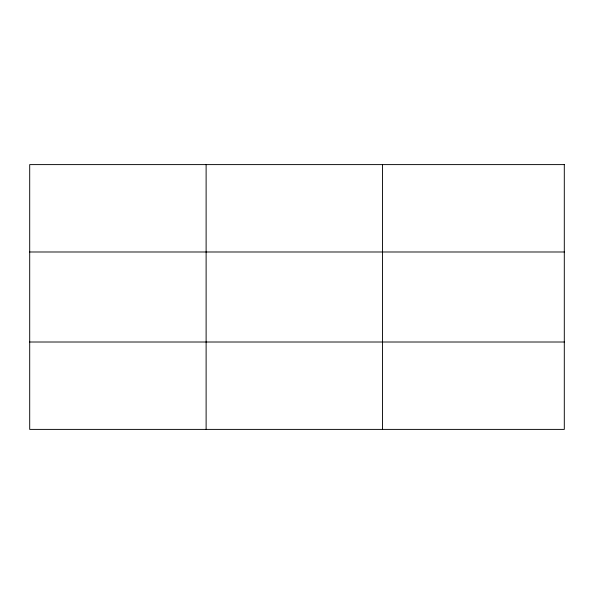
<?xml version="1.0" encoding="UTF-8"?>
<svg xmlns="http://www.w3.org/2000/svg" width="594" height="594" viewBox="0 0 594 594"><rect width="100%" height="100%" fill="white"/><g stroke="black" fill="none" stroke-linecap="round" stroke-linejoin="round"><path stroke-width="0.89" d="M206.118 429.395L206.118 164.605M382.536 429.395L382.536 164.605M29.7 251.99L564.3 251.99M29.7 342.01L564.3 342.01M564.3 164.605L29.7 164.605L29.7 429.395L564.3 429.395L564.3 164.605"/></g></svg>
